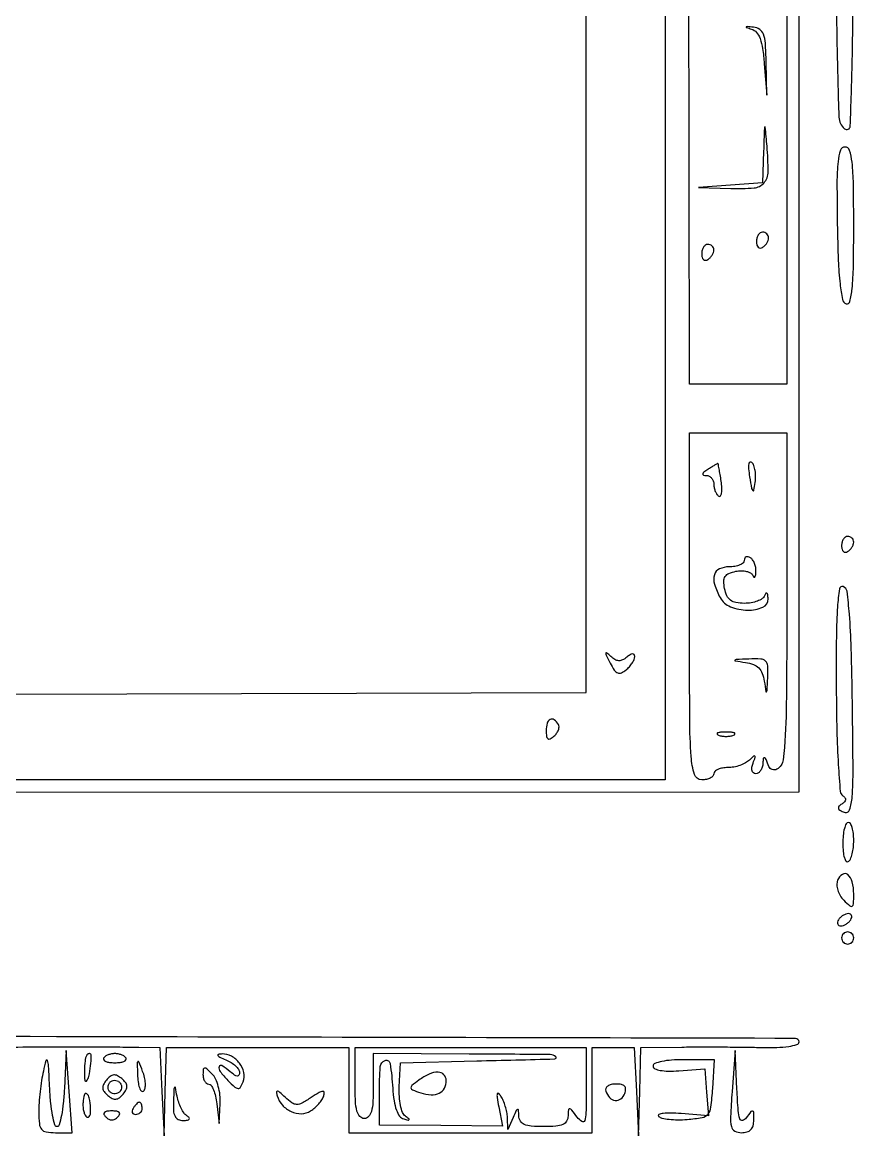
# Model space of a CAD drawing. Extents: x 0 to 960, y 2 to 508.
# Drawn here: x 823.3 to 960, y 1.5 to 184.5 of the extents above; entities that cross this region are included whole.
import ezdxf

# ---------------------------------------------------------------- set-up
doc = ezdxf.new("R2010")
doc.units = 0
doc.header["$MEASUREMENT"] = 0
doc.layers.get('0').update_dxf_attribs({"linetype": 'CONTINUOUS'})

msp = doc.modelspace()

# ---------------------------------------------------------------- linework, layer by layer
for points in [[(818.5, 16.052632, -0.001119), (824.981814, 16.090606, -0.000905), (831.940349, 16.1032, -0.00089), (838.2722, 16.091933, -0.002917), (842.45619, 16.052632), (845.912381, 16), (846.257493, 8.75), (846.602606, 1.5), (846.801303, 8.75), (847, 16), (862, 16), (877, 16), (877, 9), (877, 2), (897, 2), (917, 2), (917, 9), (917, 16), (920.45619, 16), (923.912381, 16), (924.257493, 8.75), (924.602606, 1.5), (924.801303, 8.75), (925, 16), (931.75, 16.07878, -0.002617), (934.788157, 16.098337, -0.001626), (938.353125, 16.091033, -0.001631), (941.870616, 16.06091, -0.00295), (944.75, 16.009863, 0.013045), (947.356673, 16.016281, 0.029456), (949.322784, 16.188649, 0.035386), (950.666927, 16.485114, 0.332213), (951, 16.931083, 0.413525), (950.435205, 17.497208, 0.000014), (841.980241, 17.749425, 0.000448), (702.642048, 17.944951, 0.000127), (485.936462, 18)], [(528.327407, 270.897244, 0.00005), (624.844188, 271.243001, 0.000026), (722.113458, 271.606143, 0.197976), (723.529607, 272.196023, 0.195703), (723.748234, 272.715009, 0.019235), (723.711848, 274.098757, 0.022039), (723.525412, 275.805143, 0.015693), (723.172959, 277.696023, -0.00355), (722.72574, 279.809099, -0.002503), (722.251798, 282.190394, -0.002526), (721.821423, 284.472431, -0.005311), (721.514957, 286.25), (720.909374, 290), (625.423302, 290, 0.000404)], [(615.383203, 80.000173, -0.000023), (732.426715, 80.015952, -0.001336), (753.656017, 79.961153, -0.003953), (763.868606, 79.826764, -0.789503), (764, 79.219591, -0.111864), (762.71584, 78.926359, -0.000053), (719.811825, 78.858255, -0.000759), (672.079792, 78.860069, -0.000462)], [(589.580164, 73.410794, 0.00019), (689.333825, 73.665933), (916, 74.331867), (916, 241.165933), (916, 408), (730.75, 407.863176, 0.000359), (618.101393, 407.699187, 0.003368)]]:
    msp.add_lwpolyline(points, format="xyb")
for points in [[(5.998407, 426.25), (5.996813, 402.5), (14.248407, 402.5), (22.5, 402.5), (22.753164, 248.25), (23.006328, 94), (14.503164, 94), (6, 94), (6, 75.513061), (6, 57.026122), (16.25, 57.412259, -0.009139), (24.444737, 57.571062, -0.000017), (159.275, 57.714579, -0.000125), (310.797984, 57.832731, -0.000078), (488.75, 57.899198), (951, 58), (951, 254), (951, 450), (478.5, 450), (6, 450)], [(949, 264), (949, 125), (941.00698, 125), (933.013959, 125), (932.75698, 263.583405, -0.000282), (932.688396, 316.751734, -0.000469), (932.697884, 361.58031, -0.000013), (932.745531, 402.170997, -0.198623), (932.916667, 402.583405, -0.182471), (933.287364, 402.750882, -0.003229), (935.511979, 402.877625, -0.007646), (938.134305, 402.969871, -0.004968), (941.166667, 403), (949, 403)], [(957.01276, 242.632195, 0.000536), (957.037665, 200.080341, 0.004463), (957.241789, 180.794015, 0.003616), (957.559849, 168.902501, 0.214214), (958.488251, 167.009751, 0.621378), (959.423637, 167.426635, 0.004697), (959.746866, 178.139157, 0.004746), (959.952123, 196.33852, 0.000493), (959.986345, 239.127555, 0.000768), (959.93762, 267.416624, 0.001224), (959.799577, 291.607782, 0.000233), (959.615659, 312.945501, 0.063272), (959.369714, 314.75, 0.033463), (959.075872, 315.611413, 0.045162), (958.691572, 316.339063, 0.052922), (958.279605, 316.846517, 0.198325), (957.907878, 317, 0.410539), (957.555055, 316.651582, 0.000131), (957.290658, 295.154457, 0.001805), (957.088381, 271.14856, 0.001082)], [(943.199949, 183.378897, -0.148182), (944.013599, 182.841537, -0.085256), (944.605119, 181.815097, -0.052279), (945.020464, 180.176417, -0.016921), (945.29532, 177.686315), (945.690743, 172.5), (945.595371, 177.990634, 0.01099), (945.4749, 181.050723, 0.072971), (945.161714, 182.541932, 0.162016), (944.543149, 183.316414, 0.119308), (943.5, 183.683217, 0.002898), (942.484074, 183.779853, 0.224013), (942.335336, 183.725271, 0.560151), (942.356986, 183.637887, 0.004317)], [(945.174707, 163.30226), (945, 158.104519), (939.75, 157.737242), (934.5, 157.369965), (939.781385, 157.184982, 0.029038), (943.601065, 157.273033, 0.197813), (945.246376, 158.112297, 0.178308), (945.919122, 159.923659, 0.022869), (945.737795, 164.135596, 0.000467), (945.455068, 167.279443, 0.705165), (945.376236, 167.299723, 0.1408), (945.303673, 167.076636, 0.000278)], [(957.300063, 151.333275, 0.005279), (957.457734, 145.349049, 0.01837), (957.742234, 141.492471, 0.021272), (958.134252, 138.948791, 0.269676), (958.75, 138.249942, 0.439327), (959.377634, 138.597871, 0.034606), (959.734075, 140.705307, 0.020443), (959.945757, 144.383602, 0.004151), (960, 150.916667, 0.003796), (959.946816, 157.922397, 0.023802), (959.722294, 161.494155, 0.049421), (959.308122, 163.445603, 0.326651), (958.550063, 164, 0.32505), (957.800246, 163.454956, 0.053883), (957.412672, 161.600461, 0.024727), (957.244381, 158.163218, 0.003815)], [(944, 148.440983, 0.066118), (944.073267, 147.889346, 0.138808), (944.29375, 147.521475, 0.191142), (944.620352, 147.392057, 0.139169), (945, 147.5, 0.06081), (945.382515, 147.806203, 0.051032), (945.70625, 148.2129, 0.053229), (945.926698, 148.653442, 0.089642), (946, 149.059017, 0.105429), (945.923444, 149.418051, 0.099231), (945.70625, 149.723586, 0.096318), (945.381732, 149.928382, 0.092995), (945, 150, 0.153634), (944.618621, 149.879982, 0.097988), (944.29375, 149.542039, 0.080552), (944.074545, 149.037096, 0.062283)], [(935, 146.440983, 0.066118), (935.073267, 145.889346, 0.138808), (935.29375, 145.521475, 0.191142), (935.620352, 145.392057, 0.139169), (936, 145.5, 0.06081), (936.382515, 145.806203, 0.051032), (936.70625, 146.2129, 0.053229), (936.926698, 146.653442, 0.089642), (937, 147.059017, 0.105429), (936.923444, 147.418051, 0.099231), (936.70625, 147.723586, 0.096318), (936.381732, 147.928382, 0.092995), (936, 148, 0.153634), (935.618621, 147.879982, 0.097988), (935.29375, 147.542039, 0.080552), (935.074545, 147.037096, 0.062283)], [(949, 89.059017, -0.003028), (948.893132, 71.411377, -0.024266), (948.400693, 63.29974, -0.244732), (947.346888, 61.723071, -0.449863), (946.054928, 62.185755, 0.008832), (945.576652, 63.319875, 0.16053), (945.316697, 63.607393, 0.527308), (945.134027, 63.518442, 0.027739), (945.063386, 62.75, -0.061049), (944.956666, 62.080838, -0.077497), (944.693442, 61.514063, -0.093667), (944.320238, 61.133973, -0.153117), (943.893011, 61, -0.17553), (943.511511, 61.138188, -0.158566), (943.287343, 61.494755, -0.103129), (943.264264, 62.054658, -0.049899), (943.452257, 62.75, 0.008433), (943.79283, 63.692067, 0.309425), (943.734694, 63.902023, 0.377046), (943.538647, 63.89798, 0.009992), (942.859246, 63.25, -0.072659), (942.211, 62.770718, -0.038481), (941.294278, 62.367187, -0.0373), (940.273007, 62.092032, -0.047187), (939.3, 62, 0.041555), (938.419414, 61.926688, 0.061077), (937.675625, 61.70625, 0.080277), (937.170857, 61.38247, 0.213207), (937, 61, -0.191087), (936.848523, 60.618118, -0.088204), (936.4125, 60.29375, -0.068025), (935.765418, 60.073693, -0.048028), (935, 60, -0.329776), (933.811351, 60.87964, -0.056699), (933.267544, 63.8125, -0.016502), (933.037506, 70.016921, -0.001015), (933, 88.5), (933, 117), (941, 117), (949, 117)], [(936, 111, 0.021149), (935.378141, 110.559769, 0.167501), (935.1875, 110.269141, 0.405416), (935.295085, 110.081977, 0.066727), (935.75, 110.015313, -0.114078), (936.226854, 109.89891, -0.099043), (936.632812, 109.581209, -0.092562), (936.905307, 109.110454, -0.085236), (937, 108.559017, 0.051437), (937.060728, 107.97027, 0.048187), (937.240598, 107.392625, 0.051698), (937.505145, 106.910065, 0.103478), (937.819056, 106.61183, 0.401493), (938.092216, 106.670055, 0.110488), (938.270451, 107.120059, 0.052318), (938.314373, 107.955997, 0.023425), (938.205557, 109.052813, 0.004319), (938.029885, 110.181774, 0.007176), (937.859967, 111.129766, 0.00206), (937.699476, 111.938813, 0.3886), (937.636501, 111.984687, 0.105852), (937.542559, 111.953281, 0.00203), (937.099472, 111.689119, 0.004818), (936.584719, 111.372595, 0.003198)], [(942.881162, 109.781418, 0.003467), (943.209184, 107.884406, 0.152988), (943.39376, 107.531401, 0.599836), (943.570202, 107.585054, 0.009743), (943.797245, 108.865335, 0.039733), (943.871906, 109.838071, 0.040388), (943.790931, 110.804952, 0.043618), (943.579167, 111.629233, 0.112154), (943.253246, 112.146754, 0.318785), (942.944935, 112.199105, 0.246244), (942.735621, 111.917335, 0.063014), (942.71055, 111.0865, 0.01715)], [(958, 98.440983, 0.066118), (958.073267, 97.889346, 0.138808), (958.29375, 97.521475, 0.191142), (958.620352, 97.392057, 0.139169), (959, 97.5, 0.06081), (959.382515, 97.806203, 0.051032), (959.70625, 98.2129, 0.053229), (959.926698, 98.653442, 0.089642), (960, 99.059017, 0.105429), (959.923444, 99.418051, 0.099231), (959.70625, 99.723586, 0.096318), (959.381732, 99.928382, 0.092995), (959, 100, 0.153634), (958.618621, 99.879982, 0.097988), (958.29375, 99.542039, 0.080552), (958.074545, 99.037096, 0.062283)], [(942, 96.059017, -0.217355), (941.815127, 95.653831, -0.078662), (941.265625, 95.311086, -0.059813), (940.457223, 95.077571, -0.040452), (939.5, 95, 0.107759), (937.908026, 94.652871, 0.218358), (937.088488, 93.702192, 0.148167), (937.108454, 92.131384, 0.046156), (938.035184, 89.934259, 0.178938), (939.709286, 88.45027, 0.087165), (942.549421, 87.882664, 0.105942), (945.0403, 88.355862, 0.314012), (945.921053, 89.75, 0.021021), (945.862835, 90.416573, 0.185333), (945.724694, 90.672067, 0.449116), (945.54862, 90.648042, 0.051902), (945.337719, 90.25, -0.151753), (944.945903, 89.770141, -0.055862), (944.15897, 89.367188, -0.048896), (943.141916, 89.09235, -0.041577), (942.033244, 89, -0.04255), (940.630679, 89.119575, -0.117261), (939.724187, 89.506635, -0.129544), (939.141836, 90.232495, -0.057463), (938.77186, 91.413107, -0.044786), (938.648829, 92.647137, -0.147176), (938.874521, 93.42498, -0.153206), (939.484734, 93.930766, -0.049833), (940.620396, 94.267766, -0.047072), (941.537865, 94.355012, -0.059081), (942.385646, 94.255119, -0.070895), (943.042287, 93.995231, -0.166754), (943.386166, 93.604659, 0.086947), (943.565746, 93.321319, 0.441688), (943.731364, 93.32122, 0.149103), (943.863419, 93.599172, 0.025218), (943.921053, 94.190983, 0.055139), (943.877, 94.883646, 0.051513), (943.683059, 95.566787, 0.055294), (943.377281, 96.140022, 0.104558), (943, 96.5, 0.082592), (942.6179, 96.656512, 0.161196), (942.29375, 96.6254, 0.182303), (942.078288, 96.413961, 0.108972)], [(957.127004, 75.070241, 0.004719), (957.226816, 68.064835, 0.009375), (957.462311, 62.518388, 0.004616), (957.775117, 58.083393, 0.238783), (958.211344, 57.369382, -0.093277), (958.551897, 57.058683, -0.198378), (958.63977, 56.719529, -0.161893), (958.464916, 56.365858, -0.059336), (958.022917, 56.014163, 0.062778), (957.556593, 55.637862, 0.272564), (957.477385, 55.305921, 0.194394), (957.734011, 54.989844, 0.034622), (958.438135, 54.662113, 0.425298), (959.30857, 55.069602, 0.063801), (959.738658, 57.177419, 0.020178), (959.889896, 61.6903, 0.001934), (959.771981, 72.690448, 0.00333), (959.581818, 81.63908, 0.012659), (959.284429, 87.221132, 0.011537), (958.901481, 90.976766, 0.2889), (958.272423, 91.743357, 0.465627), (957.642998, 91.357102, 0.020066), (957.323532, 88.430211, 0.015227), (957.139286, 83.601737, 0.003125)], [(919.947332, 79.185433, 0.028068), (920.625053, 78.033367, 0.145222), (921.186717, 77.56554, 0.210598), (921.790498, 77.571008, 0.067236), (922.569739, 78.057878, 0.037414), (923.117023, 78.585932, 0.037347), (923.579861, 79.189955, 0.039935), (923.900603, 79.777991, 0.105264), (924, 80.244889, 0.158536), (923.896022, 80.564579, 0.25968), (923.644389, 80.681128, 0.121138), (923.230955, 80.546189, 0.034048), (922.676206, 80.146238, -0.060215), (921.982859, 79.699434, -0.125847), (921.358089, 79.571631, -0.122392), (920.73705, 79.758429, -0.055302), (920.0538, 80.273794, 0.014662), (919.380272, 80.873408, 0.6033), (919.237084, 80.814951, 0.139759), (919.299877, 80.470282, 0.004425)], [(942.189423, 79.289591, -0.052041), (943.494838, 78.948546, -0.106871), (944.378846, 78.378846, -0.106871), (944.948546, 77.494838, -0.052041), (945.289591, 76.189423, 0.001937), (945.555703, 74.491115, 0.612037), (945.658255, 74.45792, 0.185809), (945.749268, 74.662838, 0.001118), (945.850168, 76.75, 0.022698), (945.851499, 78.702319, 0.187319), (945.5, 79.5, 0.187319), (944.702319, 79.851499, 0.022698), (942.75, 79.850168, 0.001118), (940.662838, 79.749268, 0.185809), (940.45792, 79.658255, 0.612037), (940.491115, 79.555703, 0.001937)], [(909.428571, 68.055397, 0.029773), (909.483328, 67.136641, 0.21418), (909.706443, 66.765308, 0.284801), (910.081168, 66.74548, 0.047705), (910.703275, 67.168703, 0.059487), (911.149865, 67.639293, 0.070811), (911.442558, 68.176319, 0.083214), (911.543117, 68.694764, 0.145798), (911.429973, 69.113307, 0.094897), (910.737971, 69.866923, 0.288913), (910.075132, 69.917566, 0.211921), (909.583613, 69.293171, 0.062386)], [(937.75, 67.337719, 0.057986), (938.320008, 67.181385, 0.037979), (939, 67.12966, 0.037979), (939.679992, 67.181385, 0.057986), (940.25, 67.337719, 0.174857), (940.459382, 67.525001, 0.447206), (940.398438, 67.693942, 0.078554), (939.89144, 67.810911, 0.017491), (939, 67.842105, 0.017491), (938.10856, 67.810911, 0.078554), (937.601562, 67.693942, 0.447206), (937.540618, 67.525001, 0.174857)], [(958.2, 49.502786, 0.02444), (958.263733, 48.19969, 0.049849), (958.464375, 47.196272, 0.088781), (958.757377, 46.625223, 0.38591), (959.1, 46.561803, 0.155427), (959.447674, 46.967251, 0.037159), (959.735625, 47.818555, 0.034673), (959.933869, 48.89235, 0.028319), (960, 50.059017, 0.028983), (959.934629, 51.185817, 0.045299), (959.735625, 52.136086, 0.056895), (959.44652, 52.8001, 0.26776), (959.1, 53, 0.292059), (958.751878, 52.777693, 0.045604), (958.464375, 51.972694, 0.038693), (958.265178, 50.843003, 0.024302)], [(957.356193, 43.485841, 0.101342), (957.230404, 42.727668, 0.065221), (957.379766, 41.846122, 0.060613), (957.772281, 40.965213, 0.061364), (958.363256, 40.208173, 0.015035), (959.371292, 39.259004, 0.331919), (959.75, 39.227, 0.248524), (959.967651, 39.601063, 0.009949), (960, 41.226697, 0.060248), (959.760623, 43.206078, 0.157019), (959.017103, 44.412828, 0.338772), (958.126829, 44.460797, 0.152399)], [(957.5, 37, 0.076764), (957.338175, 36.617617, 0.154201), (957.357263, 36.29375, 0.186277), (957.550471, 36.079239, 0.117858), (957.881966, 36, 0.085235), (958.310186, 36.073533, 0.053414), (958.769763, 36.29375, 0.051777), (959.189439, 36.617474, 0.064269), (959.5, 37, 0.076764), (959.661825, 37.382383, 0.154201), (959.642737, 37.70625, 0.186277), (959.449529, 37.920761, 0.117858), (959.118034, 38, 0.085235), (958.689814, 37.926467, 0.053414), (958.230237, 37.70625, 0.051777), (957.810561, 37.382526, 0.064269)], [(958, 34, 0.099038), (958.076342, 33.618362, 0.097945), (958.29375, 33.29375, 0.097945), (958.618362, 33.076342, 0.099038), (959, 33, 0.099038), (959.381638, 33.076342, 0.097945), (959.70625, 33.29375, 0.097945), (959.923658, 33.618362, 0.099038), (960, 34, 0.099038), (959.923658, 34.381638, 0.097945), (959.70625, 34.70625, 0.097945), (959.381638, 34.923658, 0.099038), (959, 35, 0.099038), (958.618362, 34.923658, 0.097945), (958.29375, 34.70625, 0.097945), (958.076342, 34.381638, 0.099038)], [(826.75, 12.125, 0.016849), (826.462438, 10.588159, 0.010156), (826.220312, 8.75, 0.010167), (826.053788, 6.911386, 0.017499), (826, 5.375, 0.023145), (826.089209, 3.448878, 0.148794), (826.453859, 2.556663, 0.184328), (827.210549, 2.120566, 0.039395), (828.75, 1.997902), (831.5, 1.995804), (831.008965, 8.747902), (830.517931, 15.5), (830.211248, 9.25, -0.013557), (830.028459, 6.854048, -0.022046), (829.728937, 4.835938, -0.017795), (829.370452, 3.284022, -0.339231), (829, 3, -0.339599), (828.629956, 3.284097, -0.017811), (828.273696, 4.835938, -0.022056), (827.977068, 6.854044, -0.013559), (827.797717, 9.25, 0.002279), (827.604163, 12.957591, 0.073318), (827.42208, 13.841787, 0.726651), (827.183696, 13.833333, 0.014976)], [(833.872377, 14.75, 0.094764), (833.599449, 13.811622, 0.02057), (833.509762, 12.119184, 0.020496), (833.554429, 10.58873, 0.643098), (833.822055, 10.488722, 0.146792), (834.231969, 11.250071, 0.022414), (834.50544, 12.971189, 0.018144), (834.636655, 14.683767, 0.426033), (834.332881, 15, 0.067671), (834.196084, 14.981401, 0.056834), (834.060294, 14.926562, 0.059025), (833.94582, 14.845652, 0.091656)], [(836.654508, 14.25, 0.31953), (836.672983, 13.966091, 0.125974), (837.005417, 13.720313, 0.065524), (837.646454, 13.55311, 0.031081), (838.5, 13.5, 0.031081), (839.353546, 13.55311, 0.065524), (839.994583, 13.720313, 0.125974), (840.327017, 13.966091, 0.31953), (840.345492, 14.25, 0.107182), (840.06827, 14.537543, 0.051073), (839.612174, 14.779687, 0.047331), (839.063009, 14.944413, 0.049246), (838.5, 15, 0.049246), (837.936991, 14.944413, 0.047331), (837.387826, 14.779687, 0.051073), (836.93173, 14.537543, 0.107182)], [(856.75, 13.968838, -0.041158), (857.610943, 13.537496, -0.048636), (858.339062, 12.990929, -0.0556), (858.841009, 12.417003, -0.153056), (859, 11.909779, -0.108751), (858.902804, 11.468194, -0.312001), (858.646123, 11.31689, -0.133075), (858.199444, 11.473302, -0.022831), (857.475834, 12.020056, 0.032163), (856.103629, 13.017233, 0.507399), (855.644318, 12.836445, 0.237849), (855.80899, 12.065015, 0.023508), (857.103548, 10.601855, 0.01313), (858.223786, 9.50863, 0.164373), (858.756882, 9.269857, 0.292285), (859.160111, 9.47644, 0.040573), (859.586412, 10.36459, 0.146977), (859.70038, 11.890633, 0.108003), (858.985238, 13.439762, 0.105827), (857.673147, 14.572712, 0.135907), (856.127555, 14.936614, 0.047797), (855.531629, 14.856007, 0.518195), (855.454773, 14.666147, 0.142603), (855.77036, 14.391614, 0.012615)], [(916, 9.30887, -0.003847), (915.968762, 5.249237, -0.071217), (915.76767, 3.983724, -0.500271), (915.316305, 3.822387, -0.084902), (914.531803, 4.55887, 0.007128), (913.626734, 5.720677, 0.194392), (913.294418, 5.90688, 0.423232), (913.088541, 5.742426, 0.019471), (913.031803, 4.75, -0.129113), (912.792837, 3.902974, -0.158688), (912.180595, 3.361363, -0.083756), (911.027855, 3.076349, -0.018818), (909, 3, -0.019158), (906.98025, 3.077417, -0.082544), (905.816859, 3.363768, -0.153849), (905.188298, 3.905518, -0.12921), (904.929715, 4.75, 0.011173), (904.868926, 5.721577, 0.467319), (904.717909, 5.827495, 0.223503), (904.510599, 5.652006, 0.005675), (904, 4.5), (903.140571, 2.5), (903.054972, 4.5, 0.037955), (902.950629, 5.375318, 0.025476), (902.705677, 6.353125, 0.025697), (902.369274, 7.281087, 0.045302), (901.986085, 8, 0.065835), (901.583076, 8.467234, 0.576003), (901.375965, 8.399153, 0.091055), (901.359581, 7.779218, 0.008583), (901.621672, 6.273625), (902.24055, 3.047249), (892.120275, 3.154487), (882, 3.261725), (882, 8.630862, -0.017071), (882.144441, 12.860253, -0.307954), (882.939623, 13.872756, -0.463796), (883.779067, 13.345338, -0.01904), (884.195209, 9.328169, 0.02077), (884.41838, 7.244169, 0.048385), (884.798646, 5.722664, 0.07061), (885.324136, 4.719648, 0.172671), (886, 4.252038, 0.010011), (886.716517, 4.074221, 0.321882), (886.873377, 4.140464, 0.380998), (886.845669, 4.293038, 0.01135), (886.281757, 4.713259, -0.148742), (885.820971, 5.309726, -0.039516), (885.480921, 6.477093, -0.036073), (885.285848, 7.942431, -0.02884), (885.281757, 9.535809), (885.5, 13.492838), (898, 13.798531, 0.000563), (910.858936, 14.127502, 0.677978), (910.991889, 14.488912, 0.183177), (910.083313, 14.840669, 0.000508), (896.75, 14.921053), (881, 15), (881, 9.666667, -0.012712), (880.932566, 7.014621, -0.055889), (880.679688, 5.472222, -0.119854), (880.212833, 4.642936, -0.207787), (879.5, 4.333333, -0.218563), (878.779369, 4.664142, -0.115102), (878.314286, 5.555556, -0.051894), (878.06513, 7.226782, -0.011076), (878, 10.166667), (878, 16), (897, 16), (916, 16)], [(939.991035, 8.747902, 0.005883), (939.739649, 4.620361, 0.068615), (939.881223, 3.014842, 0.214883), (940.440563, 2.276457, 0.125707), (941.535714, 1.997902, 0.069925), (942.440674, 2.126034, 0.129034), (943.074981, 2.503611, 0.127562), (943.446654, 3.147564, 0.067531), (943.571429, 4.067189, 0.009408), (943.547896, 5.317812, 0.319166), (943.376323, 5.540938, 0.309481), (943.103701, 5.455745, 0.00907), (942.336587, 4.445632, -0.166685), (941.720422, 4.015816, -0.402585), (941.273369, 4.252382, -0.061953), (941.001619, 5.629172, -0.005634), (940.791907, 9.128443), (940.482069, 15.5)], [(842.256854, 11.261808, 0.025112), (842.377999, 10.074335, 0.05879), (842.615116, 9.215321, 0.135102), (842.919092, 8.819869, 0.374197), (843.242292, 8.842292, 0.158383), (843.488405, 9.325312, 0.052182), (843.531009, 10.131215, 0.045847), (843.392276, 11.09419, 0.038033), (843.07553, 12.080484, 0.003884), (842.427626, 13.63655, 0.531426), (842.259287, 13.669195, 0.210228), (842.155243, 13.401719, 0.002002)], [(927, 12.932519, 0.298738), (927.272742, 12.516768, 0.0588), (928.170982, 12.24663, 0.041974), (929.519127, 12.123917, 0.020362), (931.25, 12.182519), (935.5, 12.5), (935.816684, 8.644003), (936.133369, 4.788005), (931.613176, 5.147511, 0.015628), (929.933247, 5.228398, 0.035312), (928.662173, 5.160029, 0.072632), (927.967841, 4.968359, 0.527572), (927.914713, 4.685287, 0.144727), (928.466498, 4.38532, 0.025965), (929.635332, 4.198418, 0.026123), (931.071786, 4.120183, 0.020996), (932.618221, 4.181779, 0.022424), (935.076659, 4.494777, 0.179104), (936.048778, 5.05905, 0.144532), (936.527225, 6.180215, 0.013048), (936.804791, 9.25), (937.109582, 14), (932.054791, 14, 0.018364), (930.050812, 13.926372, 0.033682), (928.433813, 13.697205, 0.039278), (927.295355, 13.361637, 0.310882)], [(837.120348, 10.64501, 0.052816), (836.635449, 9.91638, 0.144578), (836.517128, 9.315711, 0.144578), (836.744118, 8.747136, 0.052816), (837.35499, 8.120348, 0.052816), (838.08362, 7.635449, 0.144578), (838.684289, 7.517128, 0.144578), (839.252864, 7.744118, 0.052816), (839.879652, 8.35499, 0.052816), (840.364551, 9.08362, 0.144578), (840.482872, 9.684289, 0.144578), (840.255882, 10.252864, 0.052816), (839.64501, 10.879652, 0.052816), (838.91638, 11.364551, 0.144578), (838.315711, 11.482872, 0.144578), (837.747136, 11.255882, 0.052816)], [(853, 11.571429, 0.05768), (853.069567, 10.970396, 0.076911), (853.275138, 10.461607, 0.095788), (853.579348, 10.120649, 0.16428), (853.936642, 10, -0.253382), (854.324601, 9.789908, -0.046809), (854.71662, 9.045313, -0.040169), (855.053944, 7.995025, -0.026757), (855.276604, 6.75), (855.679926, 3.5), (855.839963, 6.821429, 0.042011), (855.790441, 8.203133, 0.037838), (855.512364, 9.607813, 0.039891), (855.064453, 10.831761, 0.088943), (854.5, 11.642857, 0.010352), (853.604089, 12.50242, 0.200518), (853.25, 12.630952, 0.371025), (853.044172, 12.436048, 0.025528)], [(888.504188, 10.626721, 0.011744), (887.334795, 9.728747, 0.265143), (887.185098, 9.347432, 0.273976), (887.438887, 9.03301, 0.012388), (888.80411, 8.562173, 0.061273), (890.526706, 8.239917, 0.127365), (891.859351, 8.497345, 0.163333), (892.69322, 9.30268, 0.120325), (893, 10.559017, 0.192763), (892.610702, 11.531281, 0.201157), (891.666547, 11.943969, 0.112859), (890.212833, 11.634565, 0.049264)], [(839.447214, 8.91459, -0.099038), (839.151486, 8.597789, -0.097945), (838.755524, 8.417584, -0.097945), (838.320774, 8.401684, -0.099038), (837.91459, 8.552786, -0.099038), (837.597789, 8.848514, -0.097945), (837.417584, 9.244476, -0.097945), (837.401684, 9.679226, -0.099038), (837.552786, 10.08541, -0.099038), (837.848514, 10.402211, -0.097945), (838.244476, 10.582416, -0.097945), (838.679226, 10.598316, -0.099038), (839.08541, 10.447214, -0.099038), (839.402211, 10.151486, -0.097945), (839.582416, 9.755524, -0.097945), (839.598316, 9.320774, -0.099038)], [(848.136182, 7.25, 0.0252), (848.149877, 5.641223, 0.101313), (848.402133, 4.696162, 0.170953), (848.92202, 4.19266, 0.110321), (849.75, 4.015313, 0.025962), (850.461362, 4.058519, 0.198242), (850.748779, 4.217026, 0.377644), (850.73793, 4.448835, 0.058323), (850.350815, 4.765313, -0.098488), (849.876772, 5.220553, -0.036644), (849.402717, 6.018561, -0.034568), (848.9996, 6.989114, -0.035215), (848.736997, 8, 0.004464), (848.459978, 9.419847, 0.635542), (848.332304, 9.450671, 0.157598), (848.224431, 9.166479, 0.002069)], [(919.229167, 8.8125, 0.108471), (919.856599, 7.760657, 0.17771), (920.773131, 7.300722, 0.199197), (921.691492, 7.564692, 0.133599), (922.345408, 8.457736, 0.081514), (922.489558, 9.155439, 0.202481), (922.310175, 9.634203, 0.158084), (921.79447, 9.915382, 0.046434), (920.885282, 10, 0.056567), (920.123363, 9.913525, 0.099336), (919.547474, 9.653547, 0.142315), (919.243126, 9.266215, 0.178101)], [(833.273204, 6.976785, 0.038051), (833.273886, 6.200479, 0.043714), (833.395097, 5.469458, 0.048784), (833.608808, 4.882499, 0.143614), (833.893096, 4.56607, 0.266634), (834.16937, 4.557107, 0.171274), (834.392127, 4.799687, 0.083256), (834.517291, 5.316875, 0.036229), (834.516502, 6.026009, 0.025938), (834.304858, 7.704853, 0.187314), (833.888413, 8.387759, 0.534584), (833.488784, 8.25132, 0.046219)], [(865.189621, 8.071443, 0.109217), (866.050807, 6.530309, 0.104845), (867.492661, 5.468564, 0.111297), (869.167599, 5.121852, 0.137146), (870.690481, 5.576558, 0.040295), (871.371768, 6.087302, 0.031956), (872.021032, 6.739599, 0.032916), (872.547279, 7.427024, 0.06655), (872.84615, 8.038451, 0.097524), (872.918678, 8.605032, 0.430318), (872.687215, 8.796435, 0.104149), (872.082291, 8.589683, 0.010789), (870.799057, 7.787907, -0.019265), (869.260042, 6.862204, -0.128375), (868.400071, 6.64478, -0.156674), (867.628621, 6.899179, -0.032909), (866.52349, 7.820898, 0.010925), (865.647387, 8.619412, 0.133683), (865.243283, 8.815345, 0.494757), (865.077356, 8.66589, 0.052721)], [(837.014286, 4.585714, 0.074369), (837.503638, 4.223698, 0.122728), (838, 4.1, 0.122728), (838.496362, 4.223698, 0.074369), (838.985714, 4.585714, 0.090732), (839.278482, 5.009611, 0.311764), (839.221429, 5.321429, 0.165815), (838.819695, 5.518848, 0.032041), (838, 5.571429, 0.032041), (837.180305, 5.518848, 0.165815), (836.778571, 5.321429, 0.311764), (836.721518, 5.009611, 0.090732)], [(841.5, 6, 0.082592), (841.343488, 5.6179, 0.161196), (841.3746, 5.29375, 0.182303), (841.586039, 5.078288, 0.108972), (841.940983, 5, 0.093332), (842.345238, 5.076123, 0.09642), (842.688914, 5.29375, 0.099167), (842.918938, 5.618444, 0.105053), (843, 6, 0.042167), (842.967655, 6.382849, 0.061769), (842.870461, 6.70625, 0.081139), (842.727648, 6.92554, 0.210953), (842.559017, 7, 0.151918), (842.34829, 6.934461, 0.038439), (842.066025, 6.70625, 0.035638), (841.768994, 6.382774, 0.029505)]]:
    msp.add_lwpolyline(points, format="xyb", close=True)
msp.add_lwpolyline([(929, 234.5), (929, 60), (477.5, 60), (26, 60), (26, 234.5), (26, 409), (477.5, 409), (929, 409)], close=True)

doc.saveas('drawing.dxf')
